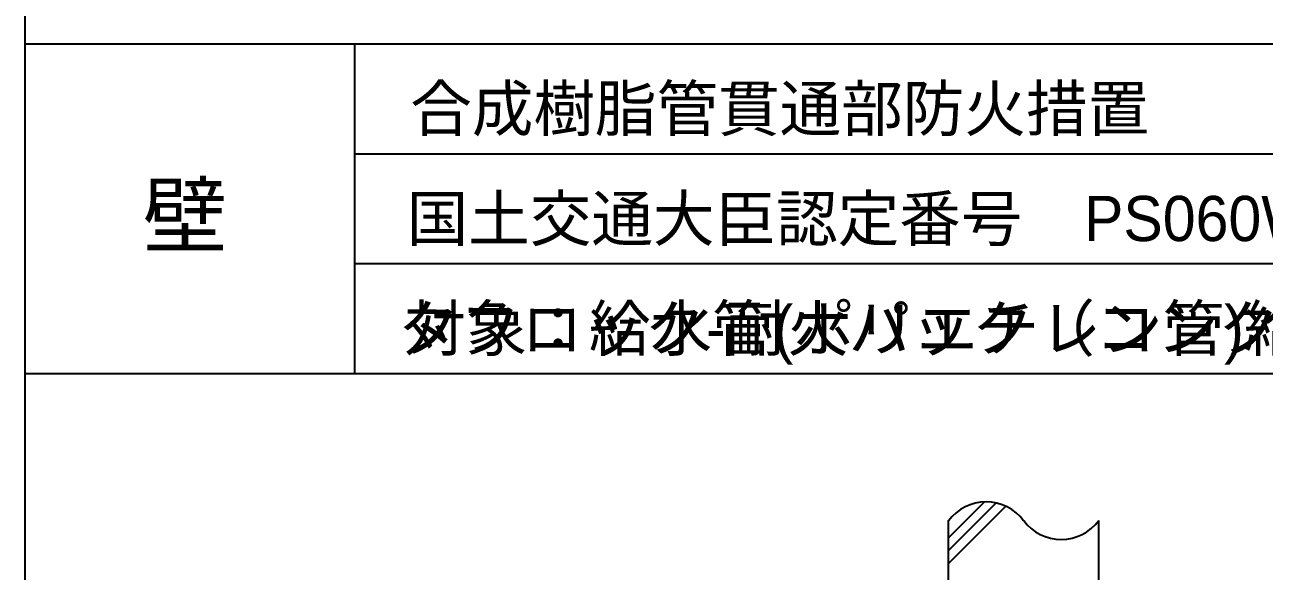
# Model space of a CAD drawing. Extents: x 443 to 1217, y -1921 to -677.
# Drawn here: x 442.7 to 552.5, y -1541 to -1492.6 of the extents above; entities that cross this region are included whole.
import ezdxf
from ezdxf.enums import TextEntityAlignment as Align

# ---------------------------------------------------------------- set-up
doc = ezdxf.new("R2010")
doc.units = 0
doc.header["$MEASUREMENT"] = 0
doc.layers.get('Defpoints').update_dxf_attribs({"color": 21, "linetype": 'CONTINUOUS'})
for name, color, linetype in [('1', 7, 'CONTINUOUS'), ('2', 2, 'CONTINUOUS'), ('25', 7, 'CONTINUOUS')]:
    doc.layers.add(name, color=color, linetype=linetype)
doc.styles.add('ｽﾀｲﾙ2', font='MS PGothic.ttf')

msp = doc.modelspace()

# ---------------------------------------------------------------- linework, layer by layer
at = {"layer": '1', "color": 4, "linetype": 'Continuous'}
for p, q in [((442.67, -1494.28), (1210.9, -1494.28)), ((442.67, -1523.49), (634.73, -1523.49))]:
    msp.add_line(p, q, dxfattribs=at)
at = {"layer": '1', "color": 3, "linetype": 'Continuous'}
for p, q in [((471.88, -1494.28), (471.88, -1523.49)), ((471.88, -1504.02), (634.73, -1504.02)), ((471.88, -1513.76), (634.73, -1513.76))]:
    msp.add_line(p, q, dxfattribs=at)
at = {"layer": '2', "color": 8, "linetype": 'Continuous'}
for p, q in [((524.52, -1538.05), (527.72, -1534.86)), ((524.52, -1539.18), (528.75, -1534.95)), ((524.52, -1540.31), (529.6, -1535.24))]:
    msp.add_line(p, q, dxfattribs=at)
at = {"layer": '2', "color": 2, "linetype": 'Continuous'}
for p, q in [((524.52, -1551.08), (524.52, -1536.52)), ((537.84, -1554.28), (537.84, -1536.52))]:
    msp.add_line(p, q, dxfattribs=at)
for centre, start, end in [((527.85, -1539.02), 36.8699, 143.1301), ((534.51, -1534.02), 216.8699, 323.1301)]:
    msp.add_arc(centre, 4.16, start, end, dxfattribs=at)
at = {"layer": '25', "color": 4}
msp.add_line((442.67, -1365.7), (442.67, -1879.99), dxfattribs=at)

# ---------------------------------------------------------------- texts
at = {"layer": '25', "style": 'ｽﾀｲﾙ2'}
for s, p in [('合成樹脂管貫通部防火措置', (476.82, -1502.02)), ('国土交通大臣認定番号\u3000PS060WL-0318', (476.51, -1511.76)), ('対象：給水管(ポリエチレン管)給湯管(ポリブテン管)排水管(VP)', (476.28, -1521.49))]:
    msp.add_text(s, height=4, dxfattribs=at).set_placement(p)
msp.add_text('壁', height=5.5, dxfattribs=at).set_placement((456.87, -1509.27), align=Align.MIDDLE)
at = {"layer": 'Defpoints', "style": 'ｽﾀｲﾙ2'}
msp.add_text('タフロック-耐火パック（コンクリート、単管貫通）', height=4, dxfattribs=at).set_placement((475.74, -1521.49))

doc.saveas('drawing.dxf')
